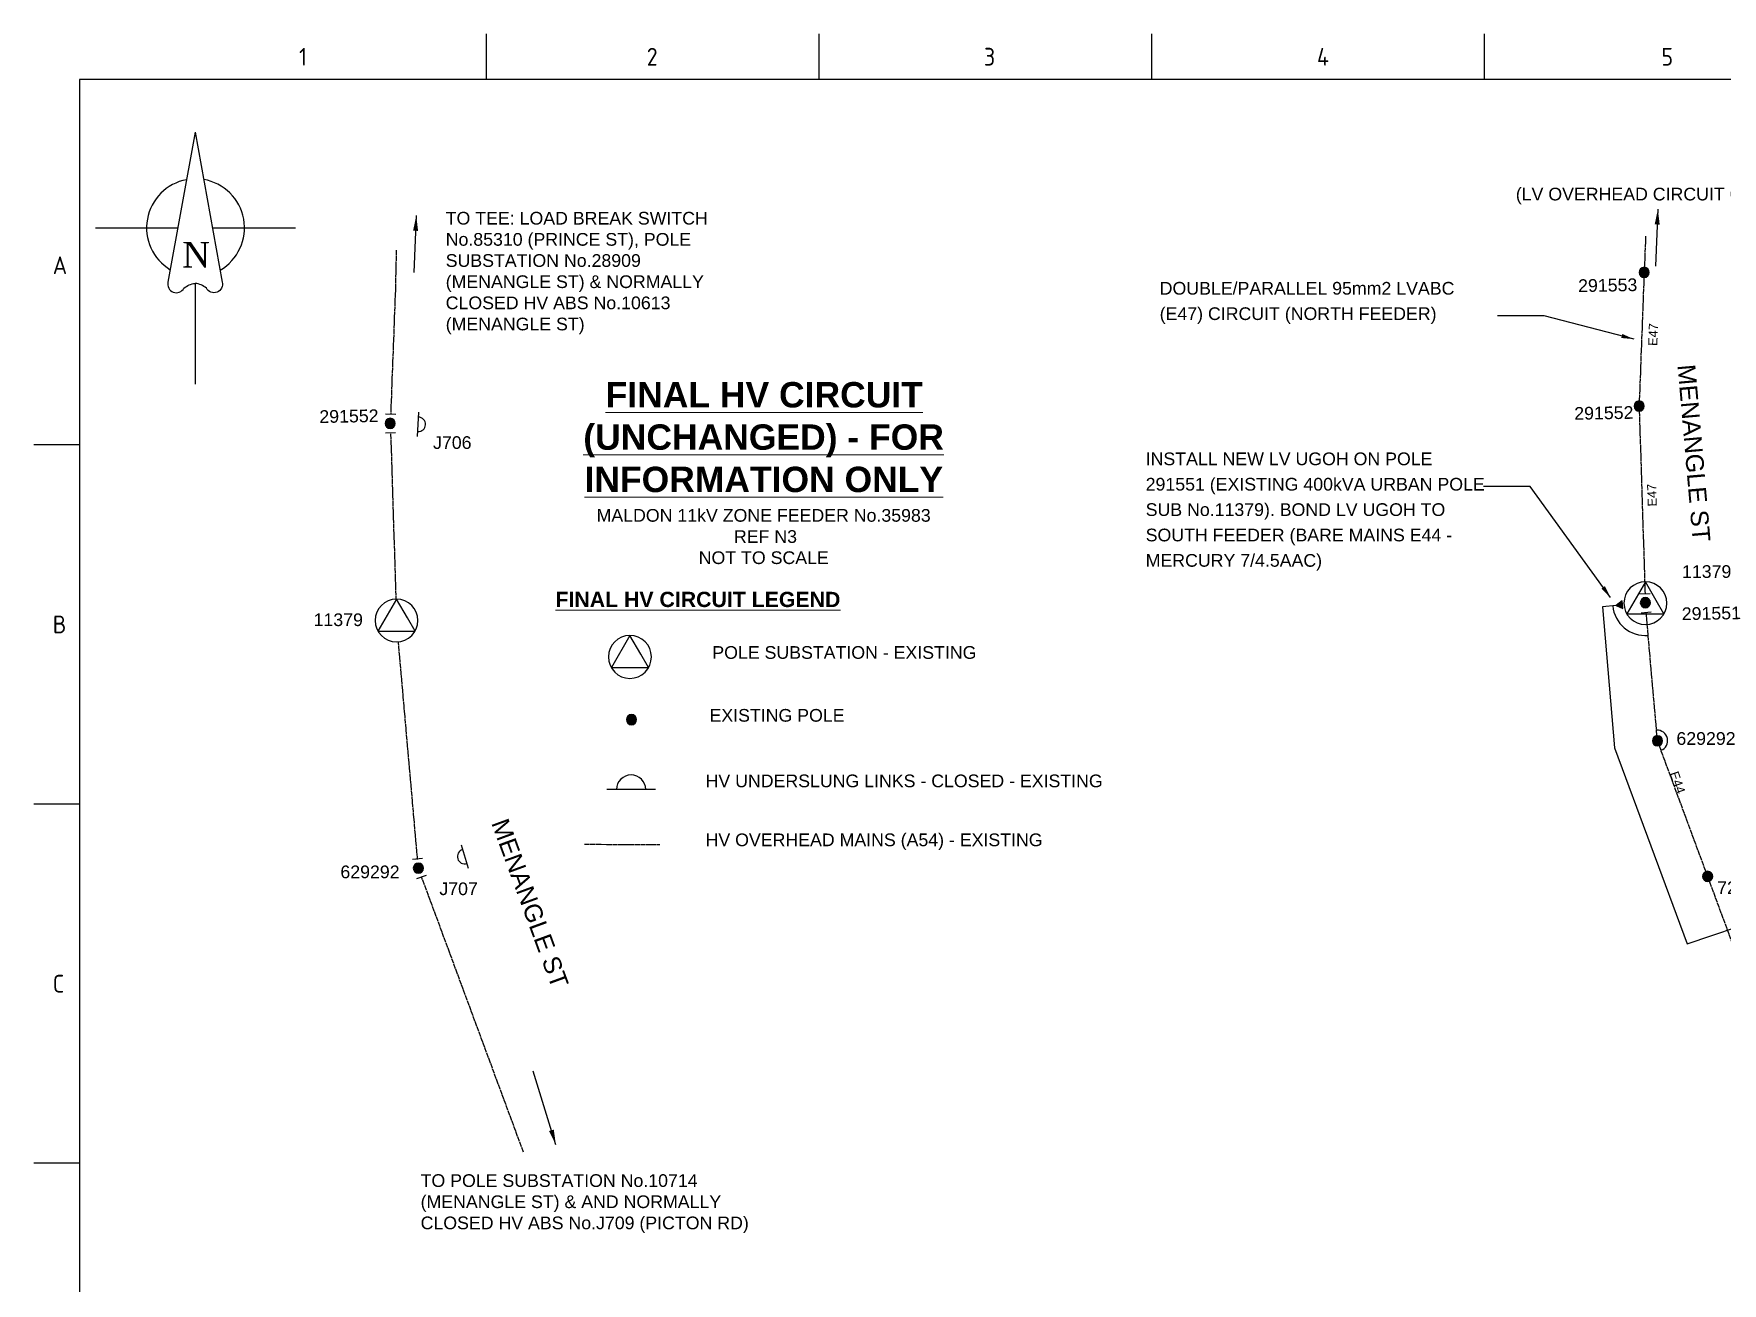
# Paper-space layout 'A1_SHEET 2' of a CAD drawing. Header units: metres, sheet in millimetres. Extents: x -9 to 825, y -5 to 581.
# Drawn here: x -8.7 to 323.7, y 335 to 581.1 of the extents above; entities that cross this region are included whole.
import ezdxf
from ezdxf.enums import TextEntityAlignment as Align

# ---------------------------------------------------------------- set-up
doc = ezdxf.new("R2010")
doc.units = ezdxf.units.M
doc.linetypes.add('Cable Exist OH', pattern=[1, 1, 0])
doc.layers.get('0').update_dxf_attribs({"color": 6})
for name, color, linetype in [('_User_HV_Exist', 7, 'Continuous'), ('Equip_LV_EXT', 7, 'Continuous'), ('Equip_LV_NEW', 2, 'Continuous'), ('Equip_SP_HV_EXT', 7, 'Continuous'), ('Mains_HV_EXT', 7, 'Continuous'), ('Mains_LV_EXT', 7, 'Continuous'), ('Mains_LV_NEW_Hardwired', 2, 'Continuous'), ('Mains_LV_NEW_T84', 2, 'Continuous'), ('Notes', 7, 'Continuous'), ('Notes_SP_MISC', 7, 'Continuous'), ('Sub_SP_TR_HV_LV_EXT', 7, 'Continuous'), ('Sub_SP_TR_HV_LV_SL_LS_EXT', 7, 'Continuous'), ('SupportsOH_SP_TR_HV_LV_SL_EXT', 7, 'Continuous'), ('SupportsUG_SP_EXT', 7, 'Continuous')]:
    doc.layers.add(name, color=color, linetype=linetype)
doc.styles.add('ARIAL', font='arial.ttf', dxfattribs={"height": 2})
doc.styles.add('iecISOCP', font='isocp.shx')
doc.styles.add('iecNAME', font='times.ttf')
doc.styles.add('POLE_LABEL', font='arial.ttf')
doc.styles.get("Standard").update_dxf_attribs({"font": 'arial.ttf'})
doc.linetypes.add('Cable New UG', pattern='A,7,-0.25,["x",Standard,S=2,R=0,X=0.2,Y=-0.8],-2.1', length=9.35)
doc.linetypes.add('Cable Rem', pattern='A,6.5,-0.001,["X",Standard,S=2.5,R=0,X=0,Y=-1.27],-0.001', length=6.502)
doc.dimstyles.new('GISCAD Dim Style', dxfattribs={"dimtxt": 2.5, "dimasz": 3, "dimexe": 1.25, "dimexo": 0.625, "dimtad": 1, "dimtoh": 1, "dimdec": 1, "dimtxsty": 'ARIAL', "dimcen": 2.5, "dimadec": 0, "dimazin": 0, "dimtfac": 1, "dimtdec": 1, "dimtmove": 0, "dimatfit": 3, "dimfxl": 1.25, "dimarcsym": 0})
doc.dimstyles.get("Standard").update_dxf_attribs({"dimtxt": 0.18, "dimasz": 0.18, "dimexe": 0.18, "dimexo": 0.0625, "dimgap": 0.09, "dimtad": 0, "dimtih": 1, "dimtoh": 1, "dimdec": 4, "dimzin": 0, "dimdsep": 46, "dimtxsty": 'Standard', "dimcen": 0.09, "dimadec": 0, "dimazin": 0, "dimtfac": 1, "dimtdec": 4, "dimtofl": 0, "dimtmove": 0, "dimatfit": 3, "dimfxl": 1, "dimtolj": 1, "dimtzin": 0, "dimarcsym": 0})

# ---------------------------------------------------------------- blocks, each defined once
blk = doc.blocks.new('NorthPnt 11(NP11)')
for p, q in [((-19.7, 0.02), (-3.49, 0)), ((3.32, 0), (19.7, -0.02)), ((-0.08, -10.94), (-0.08, -30.8))]:
    blk.add_line(p, q)
for points in [[(-0.08, 18.81), (-5.43, -10.68, 0.877048), (-2.29, -11.9, -0.1543), (-0.08, -10.94, 0.090511)], [(-0.08, 18.81), (5.26, -10.68, -0.877048), (2.13, -11.9, 0.1543), (-0.08, -10.94, -0.090511)]]:
    blk.add_lwpolyline(points, format="xyb")
for start, end in [(100.5988, 238.8643), (300.0994, 80.4374)]:
    blk.add_arc((0, 0), 9.64, start, end)
at = {"color": 7, "style": 'iecNAME'}
blk.add_text('N', height=5.02, dxfattribs=at).set_placement((-2.62, -7.82))
blk = doc.blocks.new('A1_FRAME_TITLE')
at = {"layer": 'Notes', "linetype": 'Continuous'}
for p, q in [((89.14, 574.39), (89.14, 583.39)), ((154.65, 574.39), (154.65, 583.39)), ((220.16, 574.39), (220.16, 583.39)), ((285.67, 574.39), (285.67, 583.39)), ((9, 502.43), (0, 502.43)), ((8.99, 431.68), (0, 431.68)), ((8.99, 360.93), (0, 360.93))]:
    blk.add_line(p, q, dxfattribs=at)
at = {"layer": 'Notes', "color": 3, "linetype": 'Continuous'}
blk.add_line((9, 574.39), (9, 5.97), dxfattribs=at)
at = {"layer": 'Notes', "color": 3, "linetype": 'Continuous', "flags": 128}
for points in [[(149.5, 574.39), (9, 574.39)], [(824.37, 574.39), (149.5, 574.39)]]:
    blk.add_lwpolyline(points, dxfattribs=at)
blk.add_attdef('DRAFT_NUM', (29.9, 23.29), '', height=2.5, rotation=90)
at = {"layer": 'Notes', "color": 7, "style": 'iecISOCP'}
for s, p in [('1', (52.24, 577.12)), ('2', (120.7, 577.12)), ('3', (187.09, 577.12)), ('4', (252.67, 577.12)), ('5', (320.5, 577.12)), ('A', (3.74, 536.06)), ('B', (3.74, 465.31)), ('C', (3.74, 394.56))]:
    blk.add_text(s, height=3.5, dxfattribs=at).set_placement(p)
at = {"layer": 'Notes', "color": 7, "style": 'iecISOCP', "flags": 8}
blk.add_attdef('VERSION_NO', text='', height=2.5, rotation=90, dxfattribs=at).set_placement((302.04, 43.81), align=Align.MIDDLE_CENTER)
at = {"layer": 'Notes', "color": 7, "style": 'iecISOCP'}
for tag, p in [('CAP_NO', (513.19, 43.46)), ('IE_NUM', (513.05, 37.81)), ('REF_No_1', (335.24, 32.31)), ('REF_1', (362.52, 32.31)), ('GEN_WO', (441.71, 31.76)), ('HV_SWITCH', (513.46, 32.16)), ('REF_No_2', (335.24, 26.31)), ('REF_2', (362.52, 26.31)), ('OH_WO', (441.71, 25.81)), ('UBD_REF', (513.05, 25.83)), ('REF_No_3', (335.24, 20.31)), ('REF_3', (362.52, 20.31)), ('UG_WO', (441.71, 20.05)), ('GIS_MAP_No', (513.05, 20.04)), ('REF_No_4', (335.24, 14.31)), ('REF_4', (362.52, 14.31)), ('HV_OP_DIAG', (513.33, 14.2)), ('SUB_WO', (441.71, 13.81)), ('LGA', (512.95, 7.78))]:
    blk.add_attdef(tag, p, '', height=2.5, dxfattribs=at)
at = {"layer": 'Notes', "style": 'iecISOCP'}
for tag, p in [('T1', (684.37, 39.47)), ('T2', (684.37, 34.35)), ('T3', (684.37, 28.92)), ('T4', (684.37, 23.66)), ('T5', (684.37, 18.23)), ('T6', (684.37, 12.97))]:
    blk.add_attdef(tag, text='', height=3.5, dxfattribs=at).set_placement(p, align=Align.CENTER)
at = {"layer": 'Notes', "color": 7, "style": 'iecISOCP'}
for tag, p in [('scale', (567.76, 33.27)), ('DRAWN', (567.76, 24.93)), ('DATE', (567.76, 16.88)), ('CHD', (567.76, 8.37)), ('DESIGN', (605.62, 9.15))]:
    blk.add_attdef(tag, text='', height=2.5, dxfattribs=at).set_placement(p, align=Align.CENTER)
at = {"layer": 'Notes', "color": 4, "style": 'iecISOCP'}
blk.add_attdef('NUM', text='', height=7, dxfattribs=at).set_placement((792.37, 20.12), align=Align.MIDDLE_CENTER)
at = {"layer": 'Notes', "color": 1, "style": 'iecISOCP'}
blk.add_attdef('REV', text='', height=5, dxfattribs=at).set_placement((820.05, 17.1), align=Align.CENTER)
at = {"layer": 'Notes', "color": 7, "style": 'iecISOCP'}
for tag, p in [('NS', (790.71, 8.12)), ('SHTS', (805.41, 8.12))]:
    blk.add_attdef(tag, text='', height=2.5, dxfattribs=at).set_placement(p, align=Align.MIDDLE)
at = {"layer": 'Notes', "style": 'iecISOCP'}
blk.add_attdef('ExportID', (9.08, 2.39), '', height=2.5, dxfattribs=at)
at = {"layer": 'Notes', "style": 'iecISOCP', "flags": 1}
for tag, p in [('ProjectType', (14.17, -26.8)), ('ProjectNumber', (23.56, -26.82)), ('DrawingNumber', (35.51, -26.8)), ('ProjectDescription', (47.56, -26.83)), ('ExportDate', (60.28, -26.79)), ('ExportUserName', (69.15, -26.8)), ('DesignerCompanyName', (81.48, -26.79)), ('ExportAreaOfInterest', (97.1, -26.81)), ('GIS_SUCCESS', (112, -26.78)), ('CAD_SUCCESS', (121.79, -26.78)), ('DEPOTCODE', (132.11, -26.88)), ('ExportCategories', (140.08, -26.8)), ('Comments', (154.38, -26.88))]:
    blk.add_attdef(tag, p, '', height=1, dxfattribs=at)
blk = doc.blocks.new('POLE_EXT')
blk.add_hatch(color=256).paths.add_polyline_path([(-1, 0, 1), (1, 0, 1)])
blk.add_lwpolyline([(-1, 0, 1), (1, 0, 1)], format="xyb", close=True)
for tag, height, flags, p in [('pNumber', 2.5, 8, (-17.84, 2.07)), ('OWNED_BY', 0.2, 9, (1.35, -0.4)), ('SPECIAL_USE', 0.2, 9, (1.35, -0.8)), ('STATE', 0.2, 9, (1.35, -1)), ('cLV', 0.2, 9, (1.35, -1.4)), ('hDepth', 0.2, 9, (1.35, -1.6)), ('hDia', 0.2, 9, (1.35, -1.8)), ('cHV', 0.2, 9, (1.35, -2)), ('cLinedev', 0.2, 9, (1.35, -3.4)), ('PARENT', 0.2, 9, (1.35, -0.6)), ('USAGE', 0.2, 9, (1.35, -1.2)), ('LBRACKET', 0.2, 9, (1.35, -2.2)), ('LExisting', 0.2, 9, (1.35, -2.4)), ('LANTNUMBER', 0.2, 9, (1.35, -2.6)), ('LOther', 0.2, 9, (1.35, -2.8)), ('LRemove', 0.2, 9, (1.35, -3)), ('LEGEND', 0.2, 9, (1.35, -3.2)), ('pExisting', 0.2, 9, (1.35, -3.8)), ('pFooting', 0.2, 9, (1.35, -4.4)), ('pNew', 0.2, 9, (1.35, -4.6)), ('pRelocate', 0.2, 9, (1.35, -5)), ('pRemove', 0.2, 9, (1.35, -5.2)), ('pReplace', 0.2, 9, (1.35, -5.4)), ('pStay', 0.2, 9, (1.35, -5.6)), ('pType', 0.2, 9, (1.35, -5.8)), ('cspan', 0.2, 9, (1.35, -6)), ('STREETNAME', 0.2, 9, (1.35, -6.2)), ('SUBURB', 0.2, 9, (1.35, -6.4)), ('LOCATION', 0.2, 9, (1.35, -3.6)), ('PFNUMBER', 0.2, 9, (1.35, -4)), ('NEWPFNUMBER', 0.2, 9, (1.35, -4.2)), ('NOTES', 0.2, 9, (1.35, -6.6)), ('OPERATED_BY', 0.2, 9, (1.36, -7.01)), ('MAINTAINED_BY', 0.2, 9, (1.36, -6.81))]:
    blk.add_attdef(tag, text='', height=height, dxfattribs=dict(flags=flags)).set_placement(p, align=Align.MIDDLE_LEFT)
at = {"style": 'POLE_LABEL'}
for tag, height, flags, p in [('STRUCTURE_PLANT_NUMBER', 0.2, 9, (1.35, 0.03)), ('ASSET_NUM', 2.5, 8, (2, 2)), ('STREET_CODE', 0.2, 9, (1.35, -0.2))]:
    blk.add_attdef(tag, text='', height=height, dxfattribs=dict(at, flags=flags)).set_placement(p, align=Align.MIDDLE_LEFT)
at = {"flags": 1}
blk.add_attdef('Z', (1.35, -7.33), '', height=0.2, dxfattribs=at)
blk = doc.blocks.new('SUB_POLE_EXT')
blk.add_wipeout([(0, 4.22), (0.42, 4.2), (0.83, 4.14), (1.21, 4.05), (1.62, 3.9), (1.99, 3.72), (2.35, 3.51), (2.68, 3.26), (2.99, 2.99), (3.28, 2.66), (3.52, 2.34), (3.76, 1.92), (3.9, 1.62), (4.04, 1.23), (4.18, 0.63), (4.22, 0), (4.18, -0.61), (4.06, -1.15), (3.9, -1.62), (3.58, -2.24), (3.22, -2.73), (2.97, -3.01), (2.68, -3.26), (2.36, -3.5), (2, -3.72), (1.64, -3.89), (1.25, -4.03), (0.82, -4.14), (0.42, -4.2), (0, -4.22), (-0.41, -4.2), (-0.8, -4.15), (-1.21, -4.05), (-1.62, -3.9), (-1.99, -3.73), (-2.35, -3.51), (-2.68, -3.26), (-2.96, -3.02), (-3.23, -2.72), (-3.51, -2.35), (-3.71, -2.01), (-3.91, -1.6), (-4.05, -1.21), (-4.16, -0.76), (-4.22, -0.14), (-4.21, 0.39), (-4.14, 0.83), (-4.03, 1.27), (-3.9, 1.63), (-3.71, 2.02), (-3.5, 2.37), (-3.28, 2.67), (-2.99, 2.99), (-2.68, 3.27), (-2.33, 3.52), (-1.98, 3.73), (-1.63, 3.9), (-1.2, 4.05), (-0.78, 4.15), (-0.4, 4.21)])
blk.add_line((2.16, 0.48), (2.16, 0.48, 0))
blk.add_lwpolyline([(-4.22, 0, 1), (4.22, 0, 1)], format="xyb", close=True)
blk.add_lwpolyline([(2.14, 0.52), (0, 4.22), (-3.66, -2.11), (3.66, -2.11)], close=True)
for tag, height, flags, p in [('STREET_CODE', 0.2, 9, (1.5, 0)), ('ASSET_NUM', 2.5, 8, (2, 2)), ('CONSTRUCTED_VOLTAGE', 0.2, 9, (1.5, -0.2)), ('OPERATING_VOLTAGE', 0.2, 9, (1.5, -0.6)), ('OPERATED_BY', 0.2, 9, (1.5, -0.8)), ('ORIENTATION', 0.2, 9, (1.5, -1.2)), ('OWNED_BY', 0.2, 9, (1.5, -1.4)), ('SECONDARY_VOLTAGE', 0.2, 9, (1.5, -1.6)), ('STATE', 0.2, 9, (1.5, -1.8)), ('SUBSTATION_TYPE', 0.2, 9, (1.5, -2)), ('STREETNAME', 0.2, 9, (1.5, -2.8)), ('SUBURB', 0.2, 9, (1.5, -3)), ('Z', 0.2, 1, (1.5, -3.4)), ('NO_PHASES', 0.2, 9, (1.5, -0.4)), ('MAINTAINED_BY', 0.2, 9, (1.5, -1)), ('USAGE', 0.2, 9, (1.5, -2.2)), ('LEGEND', 0.2, 9, (1.5, -2.4)), ('LOCATION', 0.2, 9, (1.5, -2.6)), ('NOTES', 0.2, 9, (1.5, -3.2))]:
    blk.add_attdef(tag, text='', height=height, dxfattribs=dict(flags=flags)).set_placement(p, align=Align.MIDDLE_LEFT)
blk = doc.blocks.new('*U139')
blk.add_line((2.4, 3), (-2.4, 3))
blk.add_lwpolyline([(1.44, 3, 0.414214), (0, 4.44, 0.414214), (-1.44, 3)], format="xyb")
for tag, height, flags, p in [('ASSET_NUM', 2.5, 8, (2, 2)), ('STREET_CODE', 0.2, 9, (1.5, 0)), ('ACTUAL_STATUS', 0.2, 9, (1.5, -0.2)), ('CONSTRUCTED_VOLTAGE', 0.2, 9, (1.5, -0.4)), ('OPERATING_VOLTAGE', 0.2, 9, (1.5, -0.8)), ('ORIENTATION', 0.2, 9, (1.5, -1)), ('OWNED_BY', 0.2, 9, (1.5, -1.2)), ('OPERATED_BY', 0.2, 9, (1.5, -1.4)), ('NO_PHASES', 0.2, 9, (1.5, -0.6)), ('MAINTAINED_BY', 0.2, 9, (1.5, -1.6)), ('STATE', 0.2, 9, (1.5, -1.8)), ('SWITCH_TYPE', 0.2, 9, (1.5, -2)), ('STREETNAME', 0.2, 9, (1.5, -2.8)), ('SUBURB', 0.2, 9, (1.5, -3)), ('USAGE', 0.2, 9, (1.5, -2.2)), ('LEGEND', 0.2, 9, (1.5, -2.4)), ('LOCATION', 0.2, 9, (1.5, -2.6)), ('NOTES', 0.2, 9, (1.5, -3.2)), ('LABEL_ALIGNMENT', 0.2, 9, (1.5, -3.4)), ('Z', 0.2, 1, (1.5, -3.6))]:
    blk.add_attdef(tag, text='', height=height, dxfattribs=dict(flags=flags)).set_placement(p, align=Align.MIDDLE_LEFT)
blk = doc.blocks.new('*U129')
blk.add_line((1.9, -9.39), (-2.9, -9.39))
blk.add_lwpolyline([(0.94, -9.39, 0.414214), (-0.5, -7.95, 0.414214), (-1.94, -9.39)], format="xyb")
for tag, height, flags, p in [('STREET_CODE', 0.2, 9, (1.5, 0)), ('ASSET_NUM', 2.5, 8, (2, 2)), ('ACTUAL_STATUS', 0.2, 9, (1.5, -0.2)), ('CONSTRUCTED_VOLTAGE', 0.2, 9, (1.5, -0.4)), ('OPERATING_VOLTAGE', 0.2, 9, (1.5, -0.8)), ('ORIENTATION', 0.2, 9, (1.5, -1)), ('OWNED_BY', 0.2, 9, (1.5, -1.2)), ('OPERATED_BY', 0.2, 9, (1.5, -1.4)), ('STATE', 0.2, 9, (1.5, -1.8)), ('SWITCH_TYPE', 0.2, 9, (1.5, -2)), ('STREETNAME', 0.2, 9, (1.5, -2.8)), ('SUBURB', 0.2, 9, (1.5, -3)), ('NO_PHASES', 0.2, 9, (1.5, -0.6)), ('MAINTAINED_BY', 0.2, 9, (1.5, -1.6)), ('USAGE', 0.2, 9, (1.5, -2.2)), ('LEGEND', 0.2, 9, (1.5, -2.4)), ('LOCATION', 0.2, 9, (1.5, -2.6)), ('NOTES', 0.2, 9, (1.5, -3.2)), ('LABEL_ALIGNMENT', 0.2, 9, (1.5, -3.4)), ('Z', 0.2, 1, (1.5, -3.6))]:
    blk.add_attdef(tag, text='', height=height, dxfattribs=dict(flags=flags)).set_placement(p, align=Align.MIDDLE_LEFT)
blk = doc.blocks.new('HV_USL_CLOSED_EXT')
blk.add_line((2.4, 5.5), (-2.4, 5.5))
blk.add_lwpolyline([(1.44, 5.5, 0.414214), (0, 6.94, 0.414214), (-1.44, 5.5)], format="xyb")
for tag, height, flags, p in [('STREET_CODE', 0.2, 9, (1.5, 0)), ('ASSET_NUM', 2.5, 8, (2, 2)), ('ACTUAL_STATUS', 0.2, 9, (1.5, -0.2)), ('CONSTRUCTED_VOLTAGE', 0.2, 9, (1.5, -0.4)), ('OPERATING_VOLTAGE', 0.2, 9, (1.5, -0.8)), ('ORIENTATION', 0.2, 9, (1.5, -1)), ('OWNED_BY', 0.2, 9, (1.5, -1.2)), ('OPERATED_BY', 0.2, 9, (1.5, -1.4)), ('STATE', 0.2, 9, (1.5, -1.8)), ('SWITCH_TYPE', 0.2, 9, (1.5, -2)), ('STREETNAME', 0.2, 9, (1.5, -2.8)), ('SUBURB', 0.2, 9, (1.5, -3)), ('NO_PHASES', 0.2, 9, (1.5, -0.6)), ('MAINTAINED_BY', 0.2, 9, (1.5, -1.6)), ('USAGE', 0.2, 9, (1.5, -2.2)), ('LEGEND', 0.2, 9, (1.5, -2.4)), ('LOCATION', 0.2, 9, (1.5, -2.6)), ('NOTES', 0.2, 9, (1.5, -3.2)), ('LABEL_ALIGNMENT', 0.2, 9, (1.5, -3.4)), ('Z', 0.2, 1, (1.5, -3.6))]:
    blk.add_attdef(tag, text='', height=height, dxfattribs=dict(flags=flags)).set_placement(p, align=Align.MIDDLE_LEFT)
blk = doc.blocks.new('HV_End Shackle_EXT')
for tag, flags, p in [('Z', 1, (1.5, -2.2)), ('USAGE', 9, (1.5, -1.8)), ('NOTES', 9, (1.5, -2))]:
    blk.add_attdef(tag, text='', height=0.2, dxfattribs=dict(flags=flags)).set_placement(p, align=Align.MIDDLE_LEFT)
blk.add_wipeout([(-0.25, 0), (-0.25, 1.81), (0.25, 1.82), (0.25, 0)])
blk.add_line((1, 1.81), (-1, 1.81))
at = {"flags": 9}
for tag, p in [('CONNECTOR_TYPE', (1.5, 0)), ('CONSTRUCTED_VOLTAGE', (1.5, -0.2)), ('OPERATING_VOLTAGE', (1.5, -0.6)), ('ORIENTATION', (1.5, -0.8)), ('OWNED_BY', (1.5, -1)), ('OPERATED_BY', (1.5, -1.2)), ('STATE', (1.5, -1.6)), ('NO_PHASES', (1.5, -0.4)), ('MAINTAINED_BY', (1.5, -1.4))]:
    blk.add_attdef(tag, text='', height=0.2, dxfattribs=at).set_placement(p, align=Align.MIDDLE_LEFT)
blk = doc.blocks.new('UGOH_NEW')
blk.add_hatch(color=256).paths.add_polyline_path([(-0.75, 1.7), (0.75, 1.7), (0, 3)])
blk.add_lwpolyline([(-0.75, 1.7), (0.75, 1.7), (0, 3)], close=True)
for tag, flags, p in [('CONSTRUCTED_VOLTAGE', 9, (1.5, 0)), ('ACTUAL_STATUS', 9, (1.5, -1.6)), ('OPERATING_VOLTAGE', 9, (1.5, -0.2)), ('ORIENTATION', 9, (1.5, -0.4)), ('STATE', 9, (1.5, -0.6)), ('OWNED_BY', 9, (1.5, -1)), ('OPERATED_BY', 9, (1.5, -1.2)), ('TYPE', 1, (1.5, -2)), ('USAGE', 9, (1.5, -0.8)), ('MAINTAINED_BY', 9, (1.5, -1.4)), ('NUMBER_OF_PHASES', 9, (1.5, -1.8))]:
    blk.add_attdef(tag, text='', height=0.2, dxfattribs=dict(flags=flags)).set_placement(p, align=Align.MIDDLE_LEFT)
blk = doc.blocks.new('LV_End Shackle_NEW')
for tag, flags, p in [('Z', 1, (1.5, -2.2)), ('USAGE', 9, (1.5, -1.8)), ('NOTES', 9, (1.5, -2))]:
    blk.add_attdef(tag, text='', height=0.2, dxfattribs=dict(flags=flags)).set_placement(p, align=Align.MIDDLE_LEFT)
blk.add_wipeout([(-0.25, 0), (-0.25, 1.81), (0.25, 1.82), (0.25, 0)])
blk.add_line((1, 1.81), (-1, 1.81))
at = {"flags": 9}
for tag, p in [('CONNECTOR_TYPE', (1.5, 0)), ('CONSTRUCTED_VOLTAGE', (1.5, -0.2)), ('OPERATING_VOLTAGE', (1.5, -0.6)), ('ORIENTATION', (1.5, -0.8)), ('OWNED_BY', (1.5, -1)), ('OPERATED_BY', (1.5, -1.2)), ('STATE', (1.5, -1.6)), ('NO_PHASES', (1.5, -0.4)), ('MAINTAINED_BY', (1.5, -1.4))]:
    blk.add_attdef(tag, text='', height=0.2, dxfattribs=at).set_placement(p, align=Align.MIDDLE_LEFT)

psp = doc.layouts.new('A1_SHEET 2')

# ---------------------------------------------------------------- linework, layer by layer
at = {"layer": 'Mains_HV_EXT', "linetype": 'Cable Exist OH'}
for points in [[(62.63, 538.45), (62.46, 530.67), (61.46, 504.42)], [(61.46, 504.42), (62.69, 465.52)], [(66.99, 416.74), (62.69, 465.52)], [(87.68, 360.82), (66.99, 416.74)]]:
    psp.add_lwpolyline(points, dxfattribs=at)
at = {"layer": 'Mains_LV_EXT', "linetype": 'Cable Exist OH'}
for points in [[(308.61, 541.24), (308.59, 540.09), (308.35, 534.08)], [(308.35, 534.08), (307.36, 507.85)], [(320.86, 415.13), (310.98, 441.83)], [(339.58, 364.56), (320.86, 415.13)]]:
    psp.add_lwpolyline(points, dxfattribs=at)
at = {"layer": 'Mains_LV_EXT', "linetype": 'Continuous'}
psp.add_lwpolyline([(311.67, 439.95, 0.852741), (310.8, 443.91)], format="xyb", dxfattribs=at)
at = {"layer": 'Mains_LV_NEW_T84', "color": 2, "linetype": 'Cable New UG', "flags": 128}
psp.add_lwpolyline([(302.83, 468.5), (300.14, 468.19), (302.52, 440.45), (316.82, 401.82), (346.35, 411.82)], dxfattribs=at)

# ---------------------------------------------------------------- block references
at = {"layer": 'Equip_SP_HV_EXT'}
ref = psp.add_blockref('HV_USL_CLOSED_EXT', (61.46, 504.42), dxfattribs=dict(at, rotation=267.2379783606606))
ref.add_attrib('ASSET_NUM', 'J706', dxfattribs={"layer": '0', "height": 2.5}).set_placement((69.88, 500.56), align=Align.MIDDLE_LEFT)
at = {"layer": 'Equip_SP_HV_EXT', "linetype": 'Cable Rem', "lineweight": 0, "xscale": 2, "yscale": 2, "zscale": 2}
psp.add_blockref('*U139', (108.88, 426.23), dxfattribs=at)
at = {"layer": 'Equip_SP_HV_EXT'}
ref = psp.add_blockref('*U129', (66.99, 416.74), dxfattribs=dict(at, rotation=107.0772396904018))
ref.add_attrib('ASSET_NUM', 'J707', dxfattribs={"layer": '0', "height": 2.5}).set_placement((71.12, 410.68), align=Align.BOTTOM_LEFT)
at = {"layer": 'Notes'}
psp.add_blockref('NorthPnt 11(NP11)', (23.11, 542.86), dxfattribs=at)
at = {"layer": 'SupportsOH_SP_TR_HV_LV_SL_EXT'}
ref = psp.add_blockref('POLE_EXT', (308.36, 534.08), dxfattribs=at)
ref.add_attrib('ASSET_NUM', '291553', dxfattribs={"layer": '0', "height": 2.5, "rotation": 1, "style": 'POLE_LABEL'}).set_placement((306.98, 532.91), align=Align.TOP_RIGHT)
ref = psp.add_blockref('POLE_EXT', (307.36, 507.75), dxfattribs=at)
ref.add_attrib('ASSET_NUM', '291552', dxfattribs={"layer": '0', "height": 2.5, "rotation": 1, "style": 'POLE_LABEL'}).set_placement((306.22, 507.75), align=Align.TOP_RIGHT)
psp.add_blockref('POLE_EXT', (108.96, 445.99), dxfattribs=at)
ref = psp.add_blockref('POLE_EXT', (310.98, 441.83), dxfattribs=at)
ref.add_attrib('ASSET_NUM', '629292', dxfattribs={"layer": '0', "height": 2.5, "style": 'POLE_LABEL'}).set_placement((326.36, 442.28), align=Align.MIDDLE_RIGHT)
ref = psp.add_blockref('POLE_EXT', (320.86, 415.13), dxfattribs=at)
ref.add_attrib('ASSET_NUM', '729567', dxfattribs={"layer": '0', "height": 2.5, "style": 'POLE_LABEL'}).set_placement((334.38, 410.89), align=Align.BOTTOM_RIGHT)
at = {"layer": 'SupportsUG_SP_EXT'}
psp.add_blockref('A1_FRAME_TITLE', (-8.74, -2.32), dxfattribs=at)

# ---------------------------------------------------------------- texts
at = {"layer": 'Mains_LV_EXT'}
for s, rotation, p in [('E47', 87.84, (310.93, 519.57)), ('E47', 91.7253, (310.86, 488)), ('E44', 289.1499, (313.35, 435.43))]:
    psp.add_text(s, height=1.8, rotation=rotation, dxfattribs=at).set_placement(p)
at = {"layer": 'Notes'}
psp.add_text('MENANGLE ST', height=3.5, rotation=274.964, dxfattribs=at).set_placement((314.91, 515.81))
at = {"layer": 'Notes', "lineweight": 0}
for s, p in [('HV UNDERSLUNG LINKS - CLOSED - EXISTING', (123.54, 431.93)), ('HV OVERHEAD MAINS (A54) - EXISTING', (123.54, 420.32))]:
    psp.add_text(s, height=2.5, dxfattribs=at).set_placement(p, align=Align.BOTTOM_LEFT)
at = {"layer": 'Notes', "char_height": 2.5, "attachment_point": 1, "style": 'iecISOCP'}
for s, insert, width in [('{\\fArial|b0|i0|c0|p34;(LV OVERHEAD CIRCUIT CONTINUES)}', (283.08, 550.75), 70.0858), ('{\\fArial|b0|i0|c0|p34;TO TEE: LOAD BREAK SWITCH No.85310 (PRINCE ST), POLE SUBSTATION No.28909 (MENANGLE ST) & NORMALLY CLOSED HV ABS No.10613 (MENANGLE ST)}', (72.37, 546), 59.5087), ('{\\fArial|b0|i0|c0|p34;TO POLE SUBSTATION No.10714  (MENANGLE ST) & AND NORMALLY CLOSED HV ABS No.J709 (PICTON RD) }', (67.43, 356.46), 70.5935)]:
    psp.add_mtext(s, dxfattribs=dict(at, insert=insert, width=width))
at = {"layer": 'Notes', "lineweight": 0, "attachment_point": 1}
for s, width, insert, char_height in [('\\pi25.033;{\\fArial|b1|i0|c0|p34;\\LFINAL HV CIRCUIT \\P\\pi20.639;(UNCHANGED) - FOR \\P\\pi20.865;INFORMATION ONLY\\P\\pi23.25;\\fArial|b0|i0|c0|p34;\\H0.5x;\\lMALDON 11kV ZONE FEEDER No.35983 \\P\\pi49.325; REF N3\\fArial|b1|i0|c0|p34;\\H2x;\\L\\P\\pi43.359;\\fArial|b0|i0|c0|p34;\\H0.5x;\\lNOT TO SCALE}', 111.8808, (78.83, 512.48), 5), ('{\\fArial|b1|i0|c0|p34;\\LFINAL HV CIRCUIT LEGEND}', 70.4722, (93.98, 471.17), 3), ('EXISTING POLE', 70.4722, (124.32, 448.09), 2.5)]:
    psp.add_mtext_dynamic_manual_height_columns(s, width=width, gutter_width=4, heights=[0], dxfattribs=dict(at, insert=insert, char_height=char_height))

# ---------------------------------------------------------------- leaders
at = {"layer": 'Notes_SP_MISC'}
for points in [[(66.57, 545.27), (66.09, 534.05)], [(311.05, 546.51), (310.58, 535.28)], [(94.07, 362.25), (89.57, 376.74)]]:
    psp.add_leader(points, dimstyle='GISCAD Dim Style', override={"dimgap": -0.625, "dimtad": 0}, dxfattribs=at)

# ---------------------------------------------------------------- next in the draw order: block references
at = {"layer": 'Equip_SP_HV_EXT'}
for p, rotation in [((61.45, 504.34), 182.0910944395812), ((66.99, 416.74), 200.3101303604645)]:
    psp.add_blockref('HV_End Shackle_EXT', p, dxfattribs=dict(at, rotation=rotation))
at = {"layer": 'Sub_SP_TR_HV_LV_EXT'}
ref = psp.add_blockref('SUB_POLE_EXT', (308.59, 468.94), dxfattribs=at)
ref.add_attrib('ASSET_NUM', '11379', dxfattribs={"layer": '0', "height": 2.5}).set_placement((325.52, 473.16), align=Align.BOTTOM_RIGHT)
ref = psp.add_blockref('SUB_POLE_EXT', (62.69, 465.52), dxfattribs=at)
ref.add_attrib('ASSET_NUM', '11379', dxfattribs={"layer": '0', "height": 2.5}).set_placement((56.07, 463.67), align=Align.BOTTOM_RIGHT)
at = {"layer": 'Sub_SP_TR_HV_LV_SL_LS_EXT', "linetype": 'Cable Rem', "lineweight": 0}
psp.add_blockref('SUB_POLE_EXT', (108.65, 458.34), dxfattribs=at)

# ---------------------------------------------------------------- next in the draw order: texts
at = {"layer": 'Notes', "lineweight": 0, "char_height": 2.5, "attachment_point": 1, "line_spacing_factor": 1.2, "bg_fill": 3, "box_fill_scale": 1.5, "bg_fill_color": 256, "bg_fill_transparency": 0}
for s, insert, width in [('DOUBLE/PARALLEL 95mm2 LVABC (E47) CIRCUIT (NORTH FEEDER)', (212.96, 532.2), 66.8164), ('INSTALL NEW LV UGOH ON POLE 291551 (EXISTING 400kVA URBAN POLE SUB No.11379). BOND LV UGOH TO  SOUTH FEEDER (BARE MAINS E44 - MERCURY 7/4.5AAC)', (210.2, 498.61), 66.8164), ('POLE SUBSTATION - EXISTING', (124.87, 460.47), 67.5335)]:
    psp.add_mtext(s, dxfattribs=dict(at, insert=insert, width=width))
at = {"layer": 'Notes', "insert": (83.27, 430.45), "char_height": 3.5, "attachment_point": 1, "rotation": 290.1501, "bg_fill": 2}
psp.add_mtext_dynamic_manual_height_columns('\\pi3.8281;MENANGLE ST', width=42.2432, gutter_width=4, heights=[0], dxfattribs=at)

# ---------------------------------------------------------------- next in the draw order: linework, layer by layer
at = {"layer": '_User_HV_Exist', "color": 7, "linetype": 'Cable Exist OH', "flags": 128}
psp.add_lwpolyline([(99.71, 421.45), (114.54, 421.39)], dxfattribs=at)
at = {"layer": 'Mains_LV_EXT', "linetype": 'Cable Exist OH'}
for points in [[(307.36, 507.85), (307.36, 507.83), (308.59, 468.94)], [(310.98, 441.83), (308.59, 468.94)]]:
    psp.add_lwpolyline(points, dxfattribs=at)

# ---------------------------------------------------------------- next in the draw order: block references
at = {"layer": 'Equip_LV_NEW', "rotation": 94.96758518116174}
psp.add_blockref('UGOH_NEW', (305.81, 468.76), dxfattribs=at)
at = {"layer": 'Equip_SP_HV_EXT'}
for p, rotation in [((61.47, 504.34), 357.9822419066747), ((66.99, 416.74), 5.029092760790896)]:
    psp.add_blockref('HV_End Shackle_EXT', p, dxfattribs=dict(at, rotation=rotation))

# ---------------------------------------------------------------- next in the draw order: leaders
at = {"layer": 'Notes', "lineweight": 0}
for points in [[(306.37, 520.93), (288.64, 525.53), (279.5, 525.53)], [(301.76, 470.02), (285.88, 491.94), (276.73, 491.94)]]:
    psp.add_leader(points, dimstyle='Standard', override={"dimasz": 2.5, "dimgap": 0.09, "dimtad": 0, "dimfxl": 1.25}, dxfattribs=at)

# ---------------------------------------------------------------- next in the draw order: block references
at = {"layer": 'Equip_LV_EXT', "linetype": 'Cable New UG', "rotation": 184.9949305849485}
psp.add_blockref('LV_End Shackle_NEW', (308.6, 468.94), dxfattribs=at)
at = {"layer": 'SupportsOH_SP_TR_HV_LV_SL_EXT'}
ref = psp.add_blockref('POLE_EXT', (61.45, 504.34), dxfattribs=at)
ref.add_attrib('ASSET_NUM', '291552', dxfattribs={"layer": '0', "height": 2.5, "rotation": 1, "style": 'POLE_LABEL'}).set_placement((59.12, 507.12), align=Align.TOP_RIGHT)
ref = psp.add_blockref('POLE_EXT', (66.99, 416.74), dxfattribs=at)
ref.add_attrib('ASSET_NUM', '629292', dxfattribs={"layer": '0', "height": 2.5, "style": 'POLE_LABEL'}).set_placement((63.29, 416.01), align=Align.MIDDLE_RIGHT)

# ---------------------------------------------------------------- next in the draw order: block references
at = {"layer": 'Equip_LV_EXT', "linetype": 'Cable New UG', "rotation": 1.810900630316589}
psp.add_blockref('LV_End Shackle_NEW', (308.59, 468.94), dxfattribs=at)

# ---------------------------------------------------------------- next in the draw order: linework, layer by layer
at = {"layer": 'Mains_LV_NEW_Hardwired', "color": 2, "linetype": 'Continuous'}
psp.add_arc((308.59, 469.03), 6.46, 185.3217, 274.9974, dxfattribs=at)

# ---------------------------------------------------------------- next in the draw order: block references
at = {"layer": 'SupportsOH_SP_TR_HV_LV_SL_EXT'}
ref = psp.add_blockref('POLE_EXT', (308.59, 469.03), dxfattribs=at)
ref.add_attrib('ASSET_NUM', '291551', dxfattribs={"layer": '0', "height": 2.5, "rotation": 1, "style": 'POLE_LABEL'}).set_placement((327.39, 468.29), align=Align.TOP_RIGHT)

doc.saveas('drawing.dxf')
